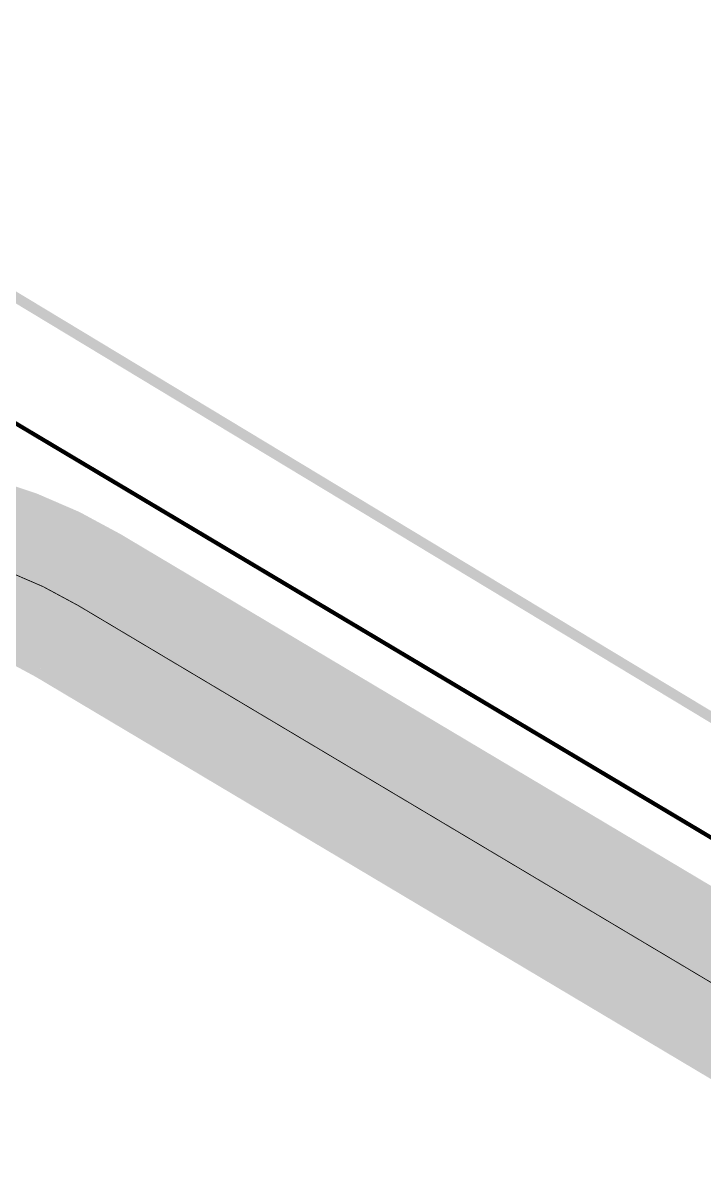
# Model space of a CAD drawing. Header units: metres. Extents: x 1351658 to 1352063, y 7182158 to 7182531.
# Drawn here: x 1351809.48 to 1351825.91, y 7182449.66 to 7182476.93 of the extents above; entities that cross this region are included whole.
import ezdxf

# ---------------------------------------------------------------- set-up
doc = ezdxf.new("R2010")
doc.units = ezdxf.units.M
doc.linetypes.add('AXES', pattern=[50.8, 31.75, -6.35, 6.35, -6.35])
doc.linetypes.add('CACHE2', pattern=[4.7625, 3.175, -1.5875])
for name, color, linetype, lineweight in [("- 2BR - Zone d'étude", 1, 'CACHE2', 30), ('UBS-100-Axe voirie', 7, 'Continuous', 0), ('UBS-100-Circulation intérieure SDIS', 252, 'Continuous', 0), ('UBS-100-Clôture', 30, 'LIMITE1', 0)]:
    doc.layers.add(name, color=color, linetype=linetype, lineweight=lineweight)
doc.linetypes.add('LIMITE1', pattern='A,6.35,-2.54,[133,ltypeshp.shx,S=2.54,R=0,X=-2.54,Y=0],-2.54,25.4', length=36.83)

msp = doc.modelspace()

# ---------------------------------------------------------------- linework, layer by layer
at = {"layer": "- 2BR - Zone d'étude", "transparency": 33554687, "const_width": 0.25}
msp.add_lwpolyline([(1352052.757, 7182366.064), (1352000.1, 7182383.88), (1351917.04, 7182412.02), (1351881.7, 7182426.67), (1351837.3, 7182453.42), (1351757.69, 7182501.48), (1351717.46, 7182530.78), (1351708.56, 7182500.58), (1351693.55, 7182449.63), (1351673.25, 7182380.92), (1351658.64, 7182331.6), (1351669.77, 7182322.77), (1351709.19, 7182338.17), (1351742.06, 7182324.1), (1351868.51, 7182269.59), (1351927.8, 7182243.39), (1351961.19, 7182230.81), (1351994.69, 7182218.54), (1352013.29, 7182211.89), (1352013.84, 7182213.53), (1352051.897, 7182364.024), (1352052.757, 7182366.064)], close=True, dxfattribs=at)
at = {"layer": 'UBS-100-Axe voirie', "color": 18, "linetype": 'AXES', "ltscale": 0.2, "true_color": 0x000000, "transparency": 33554687, "const_width": 0.02}
msp.add_lwpolyline([(1351878.853, 7182422.606), (1351834.68, 7182448.674), (1351810.815, 7182462.891, 0.130348), (1351805.392, 7182464.439), (1351775.974, 7182464.992, -0.099915), (1351770.951, 7182466.104), (1351764.178, 7182469.106, -0.031392), (1351762.731, 7182469.859), (1351758.609, 7182472.354, 0.137286), (1351752.378, 7182474.089), (1351731.605, 7182474.06), (1351712.842, 7182474.083, 0.332933), (1351701.316, 7182465.473), (1351689.152, 7182424.174, 0.290749), (1351692.993, 7182410.773), (1351708.671, 7182396.861, -0.015226), (1351709.247, 7182396.318), (1351749.531, 7182355.928, -0.03331)], format="xyb", dxfattribs=at)
at = {"layer": 'UBS-100-Circulation intérieure SDIS', "transparency": 33554687, "const_width": 4}
msp.add_lwpolyline([(1351878.853, 7182422.606), (1351834.68, 7182448.674), (1351810.815, 7182462.891, 0.130348), (1351805.392, 7182464.439), (1351775.974, 7182464.992, -0.099915), (1351770.951, 7182466.104), (1351764.178, 7182469.106, -0.031392), (1351762.731, 7182469.859), (1351758.609, 7182472.354, 0.137286), (1351752.378, 7182474.089), (1351731.605, 7182474.06), (1351712.842, 7182474.083, 0.332933), (1351701.316, 7182465.473), (1351689.152, 7182424.174, 0.290749), (1351692.993, 7182410.773), (1351708.671, 7182396.861, -0.015226), (1351709.247, 7182396.318), (1351749.531, 7182355.928, -0.03331)], format="xyb", dxfattribs=at)
at = {"layer": 'UBS-100-Clôture', "ltscale": 0.1, "transparency": 33554687, "const_width": 0.1}
msp.add_lwpolyline([(1351880.79, 7182424.947), (1351836.21, 7182451.254), (1351809.161, 7182467.368), (1351774.012, 7182468.029), (1351764.818, 7182472.104), (1351722.965, 7182497.344), (1351714.438, 7182496.492), (1351705.912, 7182491.605), (1351693.542, 7182449.572), (1351682.878, 7182415.738), (1351706.908, 7182394.415), (1351747.878, 7182353.337), (1351758.348, 7182339.856), (1351777.317, 7182334.281), (1351787.906, 7182337.098), (1351805.732, 7182331.672), (1351814.679, 7182297.715), (1351837.62, 7182287.429), (1351849.654, 7182307.532), (1351910.606, 7182286.204)], dxfattribs=at)

doc.saveas('drawing.dxf')
